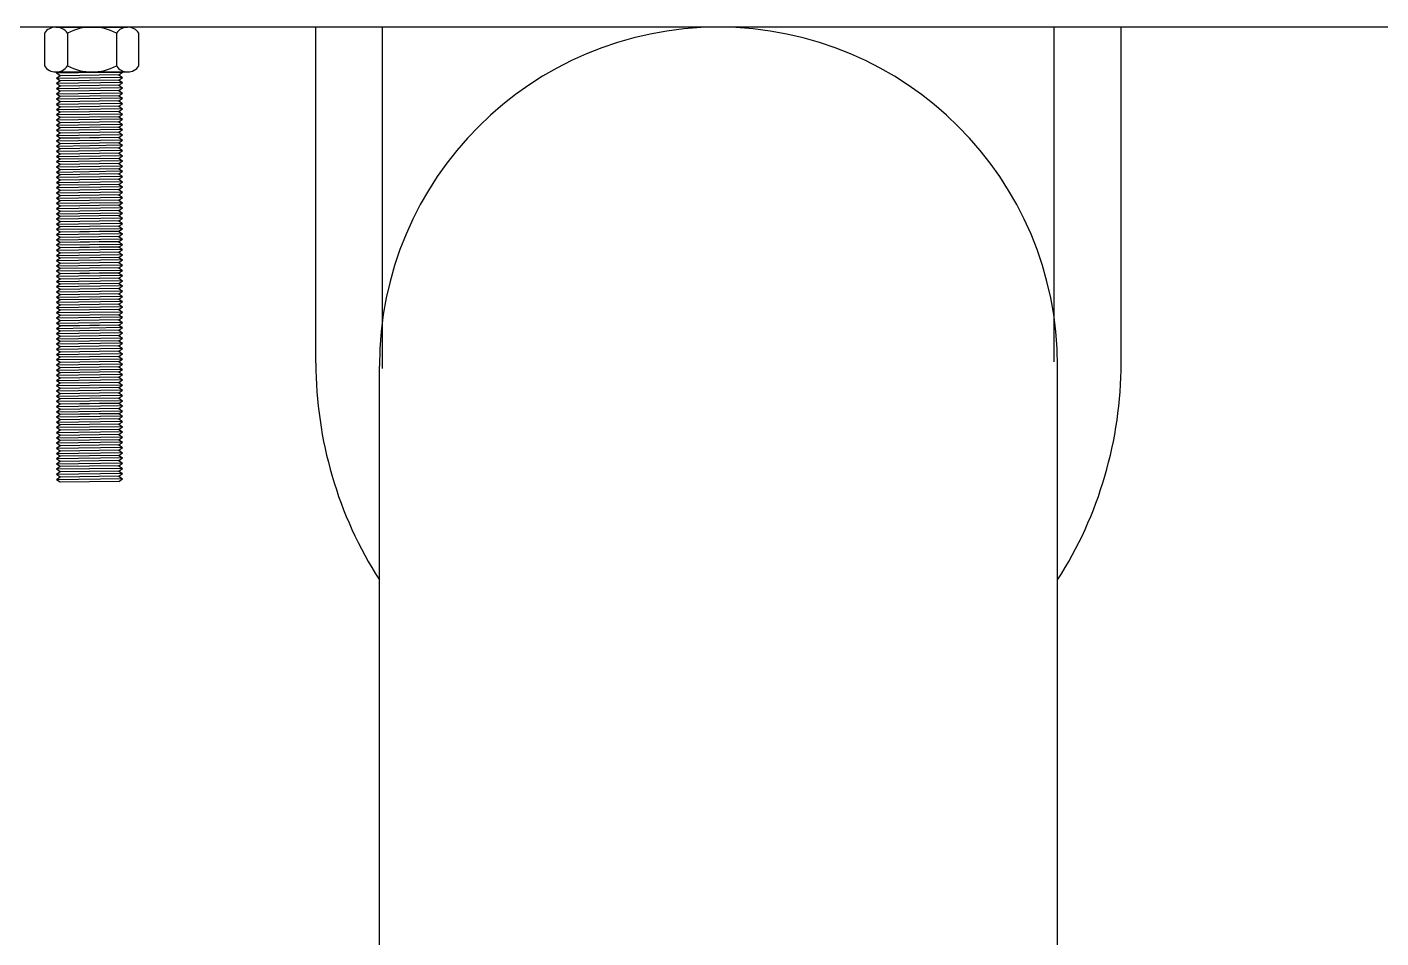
# Model space of a CAD drawing. Header units: millimetres. Extents: x -17263 to -7565, y 1486 to 4446.
# Drawn here: x -11114 to -11012.7, y 3868.4 to 3936.6 of the extents above; entities that cross this region are included whole.
import ezdxf

# ---------------------------------------------------------------- set-up
doc = ezdxf.new("R2010")
doc.units = ezdxf.units.MM
doc.layers.add('Canalización nueva', color=6, linetype='Continuous')

msp = doc.modelspace()

# ---------------------------------------------------------------- linework, layer by layer
for p, q in [((-11087.66, 3592.41), (-11087.66, 3911.2)), ((-11036.87, 3592.41), (-11036.87, 3911.2))]:
    msp.add_line(p, q)
for start, end in [(90, 180), (360, 90)]:
    msp.add_arc((-11062.26, 3911.2), 25.4, start, end)
at = {"layer": 'Canalización nueva'}
for p, q in [((-10985.41, 3936.6), (-11122.6, 3936.6)), ((-11111.88, 3936.6), (-11106.51, 3936.6)), ((-11092.41, 3911.44), (-11092.41, 3936.6)), ((-11087.42, 3911.02), (-11087.42, 3936.6)), ((-11037.11, 3911.53), (-11037.11, 3936.6)), ((-11032.11, 3911.44), (-11032.11, 3936.6)), ((-11111.88, 3933.24), (-11106.51, 3933.24))]:
    msp.add_line(p, q, dxfattribs=at)
at = {"layer": 'Canalización nueva', "ltscale": 25}
for p, q in [((-11112.75, 3936.14), (-11112.75, 3933.7)), ((-11111.01, 3936.17), (-11111.01, 3933.73)), ((-11107.35, 3936.17), (-11107.35, 3933.73)), ((-11105.68, 3933.7), (-11105.68, 3936.14)), ((-11111.88, 3933.23), (-11106.89, 3933.23))]:
    msp.add_line(p, q, dxfattribs=at)
at = {"layer": 'Canalización nueva', "linetype": 'Continuous'}
for p, q in [((-11111.74, 3933.23), (-11111.85, 3933.15)), ((-11106.9, 3933.22), (-11111.85, 3933.15)), ((-11111.56, 3932.96), (-11111.85, 3933.15)), ((-11107.17, 3933.02), (-11106.9, 3933.22)), ((-11106.9, 3933.23), (-11106.9, 3933.22)), ((-11111.56, 3932.96), (-11111.85, 3932.76)), ((-11106.9, 3932.83), (-11111.85, 3932.76)), ((-11111.56, 3932.57), (-11111.85, 3932.76)), ((-11111.56, 3932.57), (-11111.85, 3932.37)), ((-11106.9, 3932.44), (-11111.85, 3932.37)), ((-11111.56, 3932.18), (-11111.85, 3932.37)), ((-11111.56, 3932.18), (-11111.85, 3931.98)), ((-11106.9, 3932.05), (-11111.85, 3931.98)), ((-11107.18, 3933.02), (-11111.57, 3932.96)), ((-11107.18, 3932.63), (-11111.57, 3932.57)), ((-11107.18, 3932.24), (-11111.57, 3932.18)), ((-11107.18, 3933.02), (-11111.56, 3932.96)), ((-11107.17, 3933.02), (-11111.56, 3932.96)), ((-11107.18, 3932.63), (-11111.56, 3932.57)), ((-11107.17, 3932.63), (-11111.56, 3932.57)), ((-11107.18, 3932.24), (-11111.56, 3932.18)), ((-11107.17, 3932.24), (-11111.56, 3932.18)), ((-11107.18, 3933.02), (-11106.9, 3932.83)), ((-11107.18, 3932.63), (-11106.9, 3932.44)), ((-11107.18, 3932.24), (-11106.9, 3932.05)), ((-11107.17, 3932.63), (-11106.9, 3932.83)), ((-11107.17, 3932.24), (-11106.9, 3932.44)), ((-11107.17, 3931.85), (-11106.9, 3932.05)), ((-11111.56, 3931.79), (-11111.85, 3931.98)), ((-11111.56, 3931.79), (-11111.85, 3931.59)), ((-11106.9, 3931.66), (-11111.85, 3931.59)), ((-11111.56, 3931.4), (-11111.85, 3931.59)), ((-11111.56, 3931.4), (-11111.85, 3931.2)), ((-11106.9, 3931.27), (-11111.85, 3931.2)), ((-11111.56, 3931.01), (-11111.85, 3931.2)), ((-11111.56, 3931), (-11111.85, 3930.8)), ((-11107.18, 3931.85), (-11111.57, 3931.79)), ((-11107.18, 3931.46), (-11111.57, 3931.4)), ((-11107.18, 3931.07), (-11111.57, 3931)), ((-11107.18, 3931.85), (-11111.56, 3931.79)), ((-11107.17, 3931.85), (-11111.56, 3931.79)), ((-11107.18, 3931.46), (-11111.56, 3931.4)), ((-11107.17, 3931.46), (-11111.56, 3931.4)), ((-11107.18, 3931.07), (-11111.56, 3931)), ((-11107.17, 3931.07), (-11111.56, 3931.01)), ((-11107.18, 3931.85), (-11106.9, 3931.66)), ((-11107.18, 3931.46), (-11106.9, 3931.27)), ((-11107.18, 3931.07), (-11106.9, 3930.88)), ((-11107.17, 3931.46), (-11106.9, 3931.66)), ((-11107.17, 3931.07), (-11106.9, 3931.27)), ((-11106.9, 3930.88), (-11111.85, 3930.8)), ((-11111.56, 3930.61), (-11111.85, 3930.8)), ((-11111.56, 3930.61), (-11111.85, 3930.41)), ((-11106.9, 3930.48), (-11111.85, 3930.41)), ((-11111.56, 3930.22), (-11111.85, 3930.41)), ((-11111.56, 3930.22), (-11111.85, 3930.02)), ((-11106.9, 3930.09), (-11111.85, 3930.02)), ((-11111.56, 3929.83), (-11111.85, 3930.02)), ((-11111.57, 3930.61), (-11111.84, 3930.79)), ((-11107.18, 3930.67), (-11111.57, 3930.61)), ((-11107.18, 3930.28), (-11111.57, 3930.22)), ((-11107.18, 3930.67), (-11111.56, 3930.61)), ((-11107.18, 3930.28), (-11111.56, 3930.22)), ((-11107.17, 3930.28), (-11111.56, 3930.22)), ((-11107.18, 3930.67), (-11106.9, 3930.88)), ((-11107.18, 3930.67), (-11106.9, 3930.48)), ((-11107.18, 3930.28), (-11106.9, 3930.09)), ((-11107.17, 3930.68), (-11106.9, 3930.88)), ((-11107.17, 3930.28), (-11106.9, 3930.48)), ((-11107.17, 3929.89), (-11106.9, 3930.09)), ((-11111.56, 3929.83), (-11111.85, 3929.63)), ((-11106.9, 3929.7), (-11111.85, 3929.63)), ((-11111.56, 3929.44), (-11111.85, 3929.63)), ((-11111.56, 3929.44), (-11111.85, 3929.24)), ((-11106.9, 3929.31), (-11111.85, 3929.24)), ((-11111.56, 3929.05), (-11111.85, 3929.24)), ((-11111.56, 3929.05), (-11111.85, 3928.85)), ((-11107.18, 3929.89), (-11111.57, 3929.83)), ((-11107.18, 3929.5), (-11111.57, 3929.44)), ((-11107.18, 3929.11), (-11111.57, 3929.05)), ((-11107.18, 3929.89), (-11111.56, 3929.83)), ((-11107.17, 3929.89), (-11111.56, 3929.83)), ((-11107.18, 3929.5), (-11111.56, 3929.44)), ((-11107.17, 3929.5), (-11111.56, 3929.44)), ((-11107.18, 3929.11), (-11111.56, 3929.05)), ((-11107.17, 3929.11), (-11111.56, 3929.05)), ((-11107.18, 3929.89), (-11106.9, 3929.7)), ((-11107.18, 3929.5), (-11106.9, 3929.31)), ((-11107.18, 3929.11), (-11106.9, 3928.92)), ((-11107.17, 3929.5), (-11106.9, 3929.7)), ((-11107.17, 3929.11), (-11106.9, 3929.31)), ((-11106.9, 3928.92), (-11111.85, 3928.85)), ((-11111.56, 3928.66), (-11111.85, 3928.85)), ((-11111.56, 3928.66), (-11111.85, 3928.46)), ((-11106.9, 3928.53), (-11111.85, 3928.46)), ((-11111.56, 3928.27), (-11111.85, 3928.46)), ((-11111.56, 3928.26), (-11111.85, 3928.06)), ((-11106.9, 3928.14), (-11111.85, 3928.06)), ((-11111.56, 3927.87), (-11111.85, 3928.06)), ((-11107.18, 3928.72), (-11111.57, 3928.66)), ((-11107.18, 3928.33), (-11111.57, 3928.26)), ((-11107.18, 3928.72), (-11111.56, 3928.66)), ((-11107.17, 3928.72), (-11111.56, 3928.66)), ((-11107.18, 3928.33), (-11111.56, 3928.26)), ((-11107.17, 3928.33), (-11111.56, 3928.27)), ((-11107.18, 3928.72), (-11106.9, 3928.53)), ((-11107.18, 3928.33), (-11106.9, 3928.14)), ((-11107.17, 3928.72), (-11106.9, 3928.92)), ((-11107.17, 3928.33), (-11106.9, 3928.53)), ((-11107.17, 3927.94), (-11106.9, 3928.14)), ((-11111.56, 3927.87), (-11111.85, 3927.67)), ((-11106.9, 3927.75), (-11111.85, 3927.67)), ((-11111.56, 3927.48), (-11111.85, 3927.67)), ((-11111.56, 3927.48), (-11111.85, 3927.28)), ((-11106.9, 3927.36), (-11111.85, 3927.28)), ((-11111.56, 3927.09), (-11111.85, 3927.28)), ((-11111.56, 3927.09), (-11111.85, 3926.89)), ((-11106.9, 3926.97), (-11111.85, 3926.89)), ((-11107.18, 3927.94), (-11111.57, 3927.87)), ((-11107.18, 3927.55), (-11111.57, 3927.48)), ((-11107.18, 3927.16), (-11111.57, 3927.09)), ((-11107.18, 3927.94), (-11111.56, 3927.87)), ((-11107.17, 3927.94), (-11111.56, 3927.87)), ((-11107.18, 3927.55), (-11111.56, 3927.48)), ((-11107.17, 3927.55), (-11111.56, 3927.48)), ((-11107.18, 3927.16), (-11111.56, 3927.09)), ((-11107.17, 3927.16), (-11111.56, 3927.09)), ((-11107.18, 3927.94), (-11106.9, 3927.75)), ((-11107.18, 3927.55), (-11106.9, 3927.36)), ((-11107.18, 3927.16), (-11106.9, 3926.97)), ((-11107.17, 3927.55), (-11106.9, 3927.75)), ((-11107.17, 3927.16), (-11106.9, 3927.36)), ((-11107.17, 3926.77), (-11106.9, 3926.97)), ((-11111.56, 3926.7), (-11111.85, 3926.89)), ((-11111.56, 3926.7), (-11111.85, 3926.5)), ((-11106.9, 3926.58), (-11111.85, 3926.5)), ((-11111.56, 3926.31), (-11111.85, 3926.5)), ((-11111.56, 3926.31), (-11111.85, 3926.11)), ((-11106.9, 3926.19), (-11111.85, 3926.11)), ((-11111.56, 3925.92), (-11111.85, 3926.11)), ((-11107.18, 3926.77), (-11111.57, 3926.7)), ((-11107.18, 3926.38), (-11111.57, 3926.31)), ((-11107.18, 3925.99), (-11111.57, 3925.92)), ((-11107.18, 3926.77), (-11111.56, 3926.7)), ((-11107.17, 3926.77), (-11111.56, 3926.7)), ((-11107.18, 3926.38), (-11111.56, 3926.31)), ((-11107.17, 3926.38), (-11111.56, 3926.31)), ((-11107.18, 3925.99), (-11111.56, 3925.92)), ((-11107.17, 3925.99), (-11111.56, 3925.92)), ((-11107.18, 3926.77), (-11106.9, 3926.58)), ((-11107.18, 3926.38), (-11106.9, 3926.19)), ((-11107.18, 3925.99), (-11106.9, 3925.8)), ((-11107.17, 3926.38), (-11106.9, 3926.58)), ((-11107.17, 3925.99), (-11106.9, 3926.19)), ((-11111.56, 3925.92), (-11111.85, 3925.72)), ((-11106.9, 3925.8), (-11111.85, 3925.72)), ((-11111.56, 3925.53), (-11111.85, 3925.72)), ((-11111.56, 3925.53), (-11111.85, 3925.33)), ((-11106.9, 3925.41), (-11111.85, 3925.33)), ((-11111.56, 3925.14), (-11111.85, 3925.33)), ((-11111.56, 3925.14), (-11111.85, 3924.94)), ((-11106.9, 3925.02), (-11111.85, 3924.94)), ((-11111.56, 3924.75), (-11111.85, 3924.94)), ((-11107.18, 3925.6), (-11111.57, 3925.53)), ((-11107.18, 3925.21), (-11111.57, 3925.14)), ((-11107.18, 3925.6), (-11111.56, 3925.53)), ((-11107.17, 3925.6), (-11111.56, 3925.53)), ((-11107.18, 3925.21), (-11111.56, 3925.14)), ((-11107.17, 3925.21), (-11111.56, 3925.14)), ((-11107.18, 3925.6), (-11106.9, 3925.41)), ((-11107.18, 3925.21), (-11106.9, 3925.02)), ((-11107.17, 3925.6), (-11106.9, 3925.8)), ((-11107.17, 3925.21), (-11106.9, 3925.41)), ((-11107.17, 3924.82), (-11106.9, 3925.02)), ((-11111.56, 3924.75), (-11111.85, 3924.55)), ((-11106.9, 3924.63), (-11111.85, 3924.55)), ((-11111.56, 3924.36), (-11111.85, 3924.55)), ((-11111.56, 3924.36), (-11111.85, 3924.16)), ((-11106.9, 3924.24), (-11111.85, 3924.16)), ((-11111.56, 3923.97), (-11111.85, 3924.16)), ((-11111.56, 3923.97), (-11111.85, 3923.77)), ((-11107.18, 3924.82), (-11111.57, 3924.75)), ((-11107.18, 3924.43), (-11111.57, 3924.36)), ((-11107.18, 3924.04), (-11111.57, 3923.97)), ((-11107.18, 3924.82), (-11111.56, 3924.75)), ((-11107.17, 3924.82), (-11111.56, 3924.75)), ((-11107.18, 3924.43), (-11111.56, 3924.36)), ((-11107.17, 3924.43), (-11111.56, 3924.36)), ((-11107.18, 3924.04), (-11111.56, 3923.97)), ((-11107.17, 3924.04), (-11111.56, 3923.97)), ((-11107.18, 3924.82), (-11106.9, 3924.63)), ((-11107.18, 3924.43), (-11106.9, 3924.24)), ((-11107.18, 3924.04), (-11106.9, 3923.85)), ((-11107.17, 3924.43), (-11106.9, 3924.63)), ((-11107.17, 3924.04), (-11106.9, 3924.24)), ((-11106.9, 3923.85), (-11111.85, 3923.77)), ((-11111.56, 3923.58), (-11111.85, 3923.77)), ((-11111.56, 3923.58), (-11111.85, 3923.38)), ((-11106.9, 3923.45), (-11111.85, 3923.38)), ((-11111.56, 3923.19), (-11111.85, 3923.38)), ((-11111.56, 3923.19), (-11111.85, 3922.99)), ((-11106.9, 3923.07), (-11111.85, 3922.99)), ((-11111.56, 3922.8), (-11111.85, 3922.99)), ((-11107.18, 3923.65), (-11111.57, 3923.58)), ((-11107.18, 3923.26), (-11111.57, 3923.19)), ((-11107.18, 3923.65), (-11111.56, 3923.58)), ((-11107.17, 3923.65), (-11111.56, 3923.58)), ((-11107.18, 3923.26), (-11111.56, 3923.19)), ((-11107.17, 3923.26), (-11111.56, 3923.19)), ((-11107.18, 3923.65), (-11106.9, 3923.45)), ((-11107.18, 3923.26), (-11106.9, 3923.07)), ((-11107.17, 3923.65), (-11106.9, 3923.85)), ((-11107.17, 3923.26), (-11106.9, 3923.45)), ((-11107.17, 3922.87), (-11106.9, 3923.07)), ((-11111.56, 3922.8), (-11111.85, 3922.6)), ((-11106.9, 3922.67), (-11111.85, 3922.6)), ((-11111.56, 3922.41), (-11111.85, 3922.6)), ((-11111.56, 3922.41), (-11111.85, 3922.21)), ((-11106.9, 3922.29), (-11111.85, 3922.21)), ((-11111.56, 3922.02), (-11111.85, 3922.21)), ((-11111.56, 3922.02), (-11111.85, 3921.82)), ((-11106.9, 3921.89), (-11111.85, 3921.82)), ((-11107.18, 3922.87), (-11111.57, 3922.8)), ((-11107.18, 3922.48), (-11111.57, 3922.41)), ((-11107.18, 3922.09), (-11111.57, 3922.02)), ((-11107.18, 3922.87), (-11111.56, 3922.8)), ((-11107.17, 3922.87), (-11111.56, 3922.8)), ((-11107.18, 3922.48), (-11111.56, 3922.41)), ((-11107.17, 3922.48), (-11111.56, 3922.41)), ((-11107.18, 3922.09), (-11111.56, 3922.02)), ((-11107.17, 3922.09), (-11111.56, 3922.02)), ((-11107.18, 3922.87), (-11106.9, 3922.67)), ((-11107.18, 3922.48), (-11106.9, 3922.29)), ((-11107.18, 3922.09), (-11106.9, 3921.89)), ((-11107.17, 3922.48), (-11106.9, 3922.67)), ((-11107.17, 3922.09), (-11106.9, 3922.29)), ((-11107.17, 3921.7), (-11106.9, 3921.89)), ((-11111.56, 3921.63), (-11111.85, 3921.82)), ((-11111.56, 3921.63), (-11111.85, 3921.43)), ((-11106.9, 3921.5), (-11111.85, 3921.43)), ((-11111.56, 3921.24), (-11111.85, 3921.43)), ((-11111.56, 3921.24), (-11111.85, 3921.04)), ((-11106.9, 3921.11), (-11111.85, 3921.04)), ((-11111.56, 3920.85), (-11111.85, 3921.04)), ((-11107.18, 3921.7), (-11111.57, 3921.63)), ((-11107.18, 3921.3), (-11111.57, 3921.24)), ((-11107.18, 3920.92), (-11111.57, 3920.85)), ((-11107.18, 3921.7), (-11111.56, 3921.63)), ((-11107.17, 3921.7), (-11111.56, 3921.63)), ((-11107.17, 3921.31), (-11111.56, 3921.24)), ((-11107.18, 3921.3), (-11111.56, 3921.24)), ((-11107.18, 3920.92), (-11111.56, 3920.85)), ((-11107.17, 3920.91), (-11111.56, 3920.85)), ((-11107.18, 3921.7), (-11106.9, 3921.5)), ((-11107.18, 3921.3), (-11106.9, 3921.11)), ((-11107.18, 3920.92), (-11106.9, 3920.72)), ((-11107.17, 3921.31), (-11106.9, 3921.5)), ((-11107.17, 3920.91), (-11106.9, 3921.11)), ((-11111.56, 3920.85), (-11111.85, 3920.65)), ((-11106.9, 3920.72), (-11111.85, 3920.65)), ((-11111.56, 3920.46), (-11111.85, 3920.65)), ((-11111.56, 3920.46), (-11111.85, 3920.26)), ((-11106.9, 3920.33), (-11111.85, 3920.26)), ((-11111.56, 3920.07), (-11111.85, 3920.26)), ((-11111.56, 3920.07), (-11111.85, 3919.87)), ((-11106.9, 3919.94), (-11111.85, 3919.87)), ((-11111.56, 3919.68), (-11111.85, 3919.87)), ((-11107.18, 3920.52), (-11111.57, 3920.46)), ((-11107.18, 3920.14), (-11111.57, 3920.07)), ((-11107.17, 3920.53), (-11111.56, 3920.46)), ((-11107.18, 3920.52), (-11111.56, 3920.46)), ((-11107.18, 3920.14), (-11111.56, 3920.07)), ((-11107.17, 3920.13), (-11111.56, 3920.07)), ((-11107.18, 3920.52), (-11106.9, 3920.33)), ((-11107.18, 3920.14), (-11106.9, 3919.94)), ((-11107.17, 3920.53), (-11106.9, 3920.72)), ((-11107.17, 3920.13), (-11106.9, 3920.33)), ((-11107.17, 3919.74), (-11106.9, 3919.94)), ((-11111.56, 3919.68), (-11111.85, 3919.48)), ((-11106.9, 3919.55), (-11111.85, 3919.48)), ((-11111.56, 3919.29), (-11111.85, 3919.48)), ((-11111.56, 3919.29), (-11111.85, 3919.09)), ((-11106.9, 3919.16), (-11111.85, 3919.09)), ((-11111.56, 3918.9), (-11111.85, 3919.09)), ((-11111.56, 3918.9), (-11111.85, 3918.7)), ((-11107.18, 3919.74), (-11111.57, 3919.68)), ((-11107.18, 3919.35), (-11111.57, 3919.29)), ((-11107.18, 3918.96), (-11111.57, 3918.9)), ((-11107.18, 3919.74), (-11111.56, 3919.68)), ((-11107.17, 3919.74), (-11111.56, 3919.68)), ((-11107.18, 3919.35), (-11111.56, 3919.29)), ((-11107.17, 3919.35), (-11111.56, 3919.29)), ((-11107.18, 3918.96), (-11111.56, 3918.9)), ((-11107.17, 3918.96), (-11111.56, 3918.9)), ((-11107.18, 3919.74), (-11106.9, 3919.55)), ((-11107.18, 3919.35), (-11106.9, 3919.16)), ((-11107.18, 3918.96), (-11106.9, 3918.77)), ((-11107.17, 3919.35), (-11106.9, 3919.55)), ((-11107.17, 3918.96), (-11106.9, 3919.16)), ((-11106.9, 3918.77), (-11111.85, 3918.7)), ((-11111.56, 3918.51), (-11111.85, 3918.7)), ((-11111.56, 3918.51), (-11111.85, 3918.31)), ((-11106.9, 3918.38), (-11111.85, 3918.31)), ((-11111.56, 3918.12), (-11111.85, 3918.31)), ((-11111.56, 3918.12), (-11111.85, 3917.92)), ((-11106.9, 3917.99), (-11111.85, 3917.92)), ((-11111.56, 3917.73), (-11111.85, 3917.92)), ((-11107.18, 3918.58), (-11111.57, 3918.51)), ((-11107.18, 3918.18), (-11111.57, 3918.12)), ((-11107.18, 3918.58), (-11111.56, 3918.51)), ((-11107.17, 3918.57), (-11111.56, 3918.51)), ((-11107.17, 3918.19), (-11111.56, 3918.12)), ((-11107.18, 3918.18), (-11111.56, 3918.12)), ((-11107.18, 3918.58), (-11106.9, 3918.38)), ((-11107.18, 3918.18), (-11106.9, 3917.99)), ((-11107.17, 3918.57), (-11106.9, 3918.77)), ((-11107.17, 3918.19), (-11106.9, 3918.38)), ((-11107.17, 3917.79), (-11106.9, 3917.99)), ((-11111.56, 3917.73), (-11111.85, 3917.53)), ((-11106.9, 3917.6), (-11111.85, 3917.53)), ((-11111.56, 3917.34), (-11111.85, 3917.53)), ((-11111.56, 3917.34), (-11111.85, 3917.14)), ((-11106.9, 3917.21), (-11111.85, 3917.14)), ((-11111.56, 3916.95), (-11111.85, 3917.14)), ((-11111.56, 3916.95), (-11111.85, 3916.75)), ((-11106.9, 3916.82), (-11111.85, 3916.75)), ((-11107.18, 3917.79), (-11111.57, 3917.73)), ((-11107.18, 3917.4), (-11111.57, 3917.34)), ((-11107.18, 3917.01), (-11111.57, 3916.95)), ((-11107.18, 3917.79), (-11111.56, 3917.73)), ((-11107.17, 3917.79), (-11111.56, 3917.73)), ((-11107.18, 3917.4), (-11111.56, 3917.34)), ((-11107.17, 3917.4), (-11111.56, 3917.34)), ((-11107.18, 3917.01), (-11111.56, 3916.95)), ((-11107.17, 3917.01), (-11111.56, 3916.95)), ((-11107.18, 3917.79), (-11106.9, 3917.6)), ((-11107.18, 3917.4), (-11106.9, 3917.21)), ((-11107.18, 3917.01), (-11106.9, 3916.82)), ((-11107.17, 3917.4), (-11106.9, 3917.6)), ((-11107.17, 3917.01), (-11106.9, 3917.21)), ((-11107.17, 3916.62), (-11106.9, 3916.82)), ((-11111.56, 3916.56), (-11111.85, 3916.75)), ((-11111.56, 3916.56), (-11111.85, 3916.36)), ((-11106.9, 3916.43), (-11111.85, 3916.36)), ((-11111.56, 3916.17), (-11111.85, 3916.36)), ((-11111.56, 3916.17), (-11111.85, 3915.97)), ((-11106.9, 3916.04), (-11111.85, 3915.97)), ((-11111.56, 3915.78), (-11111.85, 3915.97)), ((-11107.18, 3916.62), (-11111.57, 3916.56)), ((-11107.18, 3916.23), (-11111.57, 3916.17)), ((-11107.18, 3915.84), (-11111.57, 3915.78)), ((-11107.18, 3916.62), (-11111.56, 3916.56)), ((-11107.17, 3916.62), (-11111.56, 3916.56)), ((-11107.18, 3916.23), (-11111.56, 3916.17)), ((-11107.17, 3916.23), (-11111.56, 3916.17)), ((-11107.18, 3915.84), (-11111.56, 3915.78)), ((-11107.17, 3915.84), (-11111.56, 3915.78)), ((-11107.18, 3916.62), (-11106.9, 3916.43)), ((-11107.18, 3916.23), (-11106.9, 3916.04)), ((-11107.18, 3915.84), (-11106.9, 3915.65)), ((-11107.17, 3916.23), (-11106.9, 3916.43)), ((-11107.17, 3915.84), (-11106.9, 3916.04)), ((-11111.56, 3915.78), (-11111.85, 3915.58)), ((-11106.9, 3915.65), (-11111.85, 3915.58)), ((-11111.56, 3915.39), (-11111.85, 3915.58)), ((-11111.56, 3915.39), (-11111.85, 3915.19)), ((-11106.9, 3915.26), (-11111.85, 3915.19)), ((-11111.56, 3915), (-11111.85, 3915.19)), ((-11111.56, 3915), (-11111.85, 3914.8)), ((-11106.9, 3914.87), (-11111.85, 3914.8)), ((-11111.56, 3914.61), (-11111.85, 3914.8)), ((-11107.18, 3915.45), (-11111.57, 3915.39)), ((-11107.18, 3915.06), (-11111.57, 3915)), ((-11107.18, 3915.45), (-11111.56, 3915.39)), ((-11107.17, 3915.45), (-11111.56, 3915.39)), ((-11107.18, 3915.06), (-11111.56, 3915)), ((-11107.17, 3915.06), (-11111.56, 3915)), ((-11107.18, 3915.45), (-11106.9, 3915.26)), ((-11107.18, 3915.06), (-11106.9, 3914.87)), ((-11107.17, 3915.45), (-11106.9, 3915.65)), ((-11107.17, 3915.06), (-11106.9, 3915.26)), ((-11107.17, 3914.67), (-11106.9, 3914.87)), ((-11111.56, 3914.61), (-11111.85, 3914.41)), ((-11106.9, 3914.48), (-11111.85, 3914.41)), ((-11111.56, 3914.22), (-11111.85, 3914.41)), ((-11111.56, 3914.21), (-11111.85, 3914.01)), ((-11106.9, 3914.09), (-11111.85, 3914.01)), ((-11111.56, 3913.82), (-11111.85, 3914.01)), ((-11111.56, 3913.82), (-11111.85, 3913.62)), ((-11107.18, 3914.67), (-11111.57, 3914.61)), ((-11107.18, 3914.28), (-11111.57, 3914.21)), ((-11107.18, 3913.89), (-11111.57, 3913.82)), ((-11107.18, 3914.67), (-11111.56, 3914.61)), ((-11107.17, 3914.67), (-11111.56, 3914.61)), ((-11107.18, 3914.28), (-11111.56, 3914.21)), ((-11107.17, 3914.28), (-11111.56, 3914.22)), ((-11107.18, 3913.89), (-11111.56, 3913.82)), ((-11107.17, 3913.89), (-11111.56, 3913.82)), ((-11107.18, 3914.67), (-11106.9, 3914.48)), ((-11107.18, 3914.28), (-11106.9, 3914.09)), ((-11107.18, 3913.89), (-11106.9, 3913.7)), ((-11107.17, 3914.28), (-11106.9, 3914.48)), ((-11107.17, 3913.89), (-11106.9, 3914.09)), ((-11106.9, 3913.7), (-11111.85, 3913.62)), ((-11111.56, 3913.43), (-11111.85, 3913.62)), ((-11111.56, 3913.43), (-11111.85, 3913.23)), ((-11106.9, 3913.31), (-11111.85, 3913.23)), ((-11111.56, 3913.04), (-11111.85, 3913.23)), ((-11111.56, 3913.04), (-11111.85, 3912.84)), ((-11106.9, 3912.92), (-11111.85, 3912.84)), ((-11111.56, 3912.65), (-11111.85, 3912.84)), ((-11107.18, 3913.5), (-11111.57, 3913.43)), ((-11107.18, 3913.11), (-11111.57, 3913.04)), ((-11107.18, 3913.5), (-11111.56, 3913.43)), ((-11107.17, 3913.5), (-11111.56, 3913.43)), ((-11107.18, 3913.11), (-11111.56, 3913.04)), ((-11107.17, 3913.11), (-11111.56, 3913.04)), ((-11107.18, 3913.5), (-11106.9, 3913.31)), ((-11107.18, 3913.11), (-11106.9, 3912.92)), ((-11107.17, 3913.5), (-11106.9, 3913.7)), ((-11107.17, 3913.11), (-11106.9, 3913.31)), ((-11107.17, 3912.72), (-11106.9, 3912.92)), ((-11111.56, 3912.65), (-11111.85, 3912.45)), ((-11106.9, 3912.53), (-11111.85, 3912.45)), ((-11111.56, 3912.26), (-11111.85, 3912.45)), ((-11111.56, 3912.26), (-11111.85, 3912.06)), ((-11106.9, 3912.14), (-11111.85, 3912.06)), ((-11111.56, 3911.87), (-11111.85, 3912.06)), ((-11111.56, 3911.87), (-11111.85, 3911.67)), ((-11106.9, 3911.74), (-11111.85, 3911.67)), ((-11107.18, 3912.72), (-11111.57, 3912.65)), ((-11107.18, 3912.33), (-11111.57, 3912.26)), ((-11107.18, 3911.94), (-11111.57, 3911.87)), ((-11107.18, 3912.72), (-11111.56, 3912.65)), ((-11107.17, 3912.72), (-11111.56, 3912.65)), ((-11107.18, 3912.33), (-11111.56, 3912.26)), ((-11107.17, 3912.33), (-11111.56, 3912.26)), ((-11107.18, 3911.94), (-11111.56, 3911.87)), ((-11107.17, 3911.94), (-11111.56, 3911.87)), ((-11107.18, 3912.72), (-11106.9, 3912.53)), ((-11107.18, 3912.33), (-11106.9, 3912.14)), ((-11107.18, 3911.94), (-11106.9, 3911.74)), ((-11107.17, 3912.33), (-11106.9, 3912.53)), ((-11107.17, 3911.94), (-11106.9, 3912.14)), ((-11107.17, 3911.55), (-11106.9, 3911.74)), ((-11111.56, 3911.48), (-11111.85, 3911.67)), ((-11111.56, 3911.48), (-11111.85, 3911.28)), ((-11106.9, 3911.36), (-11111.85, 3911.28)), ((-11111.56, 3911.09), (-11111.85, 3911.28)), ((-11111.56, 3911.09), (-11111.85, 3910.89)), ((-11106.9, 3910.96), (-11111.85, 3910.89)), ((-11111.56, 3910.7), (-11111.85, 3910.89)), ((-11107.18, 3911.55), (-11111.57, 3911.48)), ((-11107.18, 3911.16), (-11111.57, 3911.09)), ((-11107.18, 3910.77), (-11111.57, 3910.7)), ((-11107.18, 3911.55), (-11111.56, 3911.48)), ((-11107.17, 3911.55), (-11111.56, 3911.48)), ((-11107.18, 3911.16), (-11111.56, 3911.09)), ((-11107.17, 3911.16), (-11111.56, 3911.09)), ((-11107.18, 3910.77), (-11111.56, 3910.7)), ((-11107.17, 3910.77), (-11111.56, 3910.7)), ((-11107.18, 3911.55), (-11106.9, 3911.36)), ((-11107.18, 3911.16), (-11106.9, 3910.96)), ((-11107.18, 3910.77), (-11106.9, 3910.58)), ((-11107.17, 3911.16), (-11106.9, 3911.36)), ((-11107.17, 3910.77), (-11106.9, 3910.96)), ((-11111.56, 3910.7), (-11111.85, 3910.5)), ((-11106.9, 3910.58), (-11111.85, 3910.5)), ((-11111.56, 3910.31), (-11111.85, 3910.5)), ((-11111.56, 3910.31), (-11111.85, 3910.11)), ((-11106.9, 3910.18), (-11111.85, 3910.11)), ((-11111.56, 3909.92), (-11111.85, 3910.11)), ((-11111.56, 3909.92), (-11111.85, 3909.72)), ((-11106.9, 3909.79), (-11111.85, 3909.72)), ((-11111.56, 3909.53), (-11111.85, 3909.72)), ((-11107.18, 3910.38), (-11111.57, 3910.31)), ((-11107.18, 3909.99), (-11111.57, 3909.92)), ((-11107.18, 3910.38), (-11111.56, 3910.31)), ((-11107.17, 3910.38), (-11111.56, 3910.31)), ((-11107.18, 3909.99), (-11111.56, 3909.92)), ((-11107.17, 3909.99), (-11111.56, 3909.92)), ((-11107.18, 3910.38), (-11106.9, 3910.18)), ((-11107.18, 3909.99), (-11106.9, 3909.79)), ((-11107.17, 3910.38), (-11106.9, 3910.58)), ((-11107.17, 3909.99), (-11106.9, 3910.18)), ((-11107.17, 3909.6), (-11106.9, 3909.79)), ((-11111.56, 3909.53), (-11111.85, 3909.33)), ((-11106.9, 3909.4), (-11111.85, 3909.33)), ((-11111.56, 3909.14), (-11111.85, 3909.33)), ((-11111.56, 3909.14), (-11111.85, 3908.94)), ((-11106.9, 3909.01), (-11111.85, 3908.94)), ((-11111.56, 3908.75), (-11111.85, 3908.94)), ((-11111.56, 3908.75), (-11111.85, 3908.55)), ((-11107.18, 3909.6), (-11111.57, 3909.53)), ((-11107.18, 3909.21), (-11111.57, 3909.14)), ((-11107.18, 3908.82), (-11111.57, 3908.75)), ((-11107.18, 3909.6), (-11111.56, 3909.53)), ((-11107.17, 3909.6), (-11111.56, 3909.53)), ((-11107.18, 3909.21), (-11111.56, 3909.14)), ((-11107.17, 3909.2), (-11111.56, 3909.14)), ((-11107.18, 3908.82), (-11111.56, 3908.75)), ((-11107.17, 3908.82), (-11111.56, 3908.75)), ((-11107.18, 3909.6), (-11106.9, 3909.4)), ((-11107.18, 3909.21), (-11106.9, 3909.01)), ((-11107.18, 3908.82), (-11106.9, 3908.62)), ((-11107.17, 3909.2), (-11106.9, 3909.4)), ((-11107.17, 3908.82), (-11106.9, 3909.01)), ((-11106.9, 3908.62), (-11111.85, 3908.55)), ((-11111.56, 3908.36), (-11111.85, 3908.55)), ((-11111.56, 3908.36), (-11111.85, 3908.16)), ((-11106.9, 3908.23), (-11111.85, 3908.16)), ((-11111.56, 3907.97), (-11111.85, 3908.16)), ((-11111.56, 3907.97), (-11111.85, 3907.77)), ((-11106.9, 3907.84), (-11111.85, 3907.77)), ((-11111.56, 3907.58), (-11111.85, 3907.77)), ((-11107.18, 3908.43), (-11111.57, 3908.36)), ((-11107.18, 3908.04), (-11111.57, 3907.97)), ((-11107.18, 3908.43), (-11111.56, 3908.36)), ((-11107.17, 3908.42), (-11111.56, 3908.36)), ((-11107.18, 3908.04), (-11111.56, 3907.97)), ((-11107.17, 3908.04), (-11111.56, 3907.97)), ((-11107.18, 3908.43), (-11106.9, 3908.23)), ((-11107.18, 3908.04), (-11106.9, 3907.84)), ((-11107.17, 3908.42), (-11106.9, 3908.62)), ((-11107.17, 3908.04), (-11106.9, 3908.23)), ((-11107.17, 3907.64), (-11106.9, 3907.84)), ((-11111.56, 3907.58), (-11111.85, 3907.38)), ((-11106.9, 3907.45), (-11111.85, 3907.38)), ((-11111.56, 3907.19), (-11111.85, 3907.38)), ((-11111.56, 3907.19), (-11111.85, 3906.99)), ((-11106.9, 3907.06), (-11111.85, 3906.99)), ((-11111.56, 3906.8), (-11111.85, 3906.99)), ((-11111.56, 3906.8), (-11111.85, 3906.6)), ((-11106.9, 3906.67), (-11111.85, 3906.6)), ((-11107.18, 3907.65), (-11111.57, 3907.58)), ((-11107.18, 3907.25), (-11111.57, 3907.19)), ((-11107.18, 3906.86), (-11111.57, 3906.8)), ((-11107.18, 3907.65), (-11111.56, 3907.58)), ((-11107.17, 3907.64), (-11111.56, 3907.58)), ((-11107.17, 3907.26), (-11111.56, 3907.19)), ((-11107.18, 3907.25), (-11111.56, 3907.19)), ((-11107.18, 3906.86), (-11111.56, 3906.8)), ((-11107.17, 3906.86), (-11111.56, 3906.8)), ((-11107.18, 3907.65), (-11106.9, 3907.45)), ((-11107.18, 3907.25), (-11106.9, 3907.06)), ((-11107.18, 3906.86), (-11106.9, 3906.67)), ((-11107.17, 3907.26), (-11106.9, 3907.45)), ((-11107.17, 3906.86), (-11106.9, 3907.06)), ((-11107.17, 3906.47), (-11106.9, 3906.67)), ((-11111.56, 3906.41), (-11111.85, 3906.6)), ((-11111.56, 3906.41), (-11111.85, 3906.21)), ((-11106.9, 3906.28), (-11111.85, 3906.21)), ((-11111.56, 3906.02), (-11111.85, 3906.21)), ((-11111.56, 3906.02), (-11111.85, 3905.82)), ((-11106.9, 3905.89), (-11111.85, 3905.82)), ((-11111.56, 3905.63), (-11111.85, 3905.82)), ((-11107.18, 3906.47), (-11111.57, 3906.41)), ((-11107.18, 3906.08), (-11111.57, 3906.02)), ((-11107.18, 3905.69), (-11111.57, 3905.63)), ((-11107.18, 3906.47), (-11111.56, 3906.41)), ((-11107.17, 3906.47), (-11111.56, 3906.41)), ((-11107.18, 3906.08), (-11111.56, 3906.02)), ((-11107.17, 3906.08), (-11111.56, 3906.02)), ((-11107.18, 3905.69), (-11111.56, 3905.63)), ((-11107.17, 3905.69), (-11111.56, 3905.63)), ((-11107.18, 3906.47), (-11106.9, 3906.28)), ((-11107.18, 3906.08), (-11106.9, 3905.89)), ((-11107.18, 3905.69), (-11106.9, 3905.5)), ((-11107.17, 3906.08), (-11106.9, 3906.28)), ((-11107.17, 3905.69), (-11106.9, 3905.89)), ((-11111.56, 3905.63), (-11111.85, 3905.43)), ((-11106.9, 3905.5), (-11111.85, 3905.43)), ((-11111.56, 3905.24), (-11111.85, 3905.43)), ((-11111.56, 3905.24), (-11111.85, 3905.04)), ((-11106.9, 3905.11), (-11111.85, 3905.04)), ((-11111.56, 3904.85), (-11111.85, 3905.04)), ((-11111.56, 3904.85), (-11111.85, 3904.65)), ((-11106.9, 3904.72), (-11111.85, 3904.65)), ((-11111.56, 3904.46), (-11111.85, 3904.65)), ((-11107.18, 3905.3), (-11111.57, 3905.24)), ((-11107.18, 3904.91), (-11111.57, 3904.85)), ((-11107.18, 3905.3), (-11111.56, 3905.24)), ((-11107.17, 3905.3), (-11111.56, 3905.24)), ((-11107.18, 3904.91), (-11111.56, 3904.85)), ((-11107.17, 3904.91), (-11111.56, 3904.85)), ((-11107.18, 3905.3), (-11106.9, 3905.11)), ((-11107.18, 3904.91), (-11106.9, 3904.72)), ((-11107.17, 3905.3), (-11106.9, 3905.5)), ((-11107.17, 3904.91), (-11106.9, 3905.11)), ((-11107.17, 3904.52), (-11106.9, 3904.72)), ((-11111.56, 3904.46), (-11111.85, 3904.26)), ((-11106.9, 3904.33), (-11111.85, 3904.26)), ((-11111.56, 3904.07), (-11111.85, 3904.26)), ((-11111.56, 3904.07), (-11111.85, 3903.87)), ((-11106.9, 3903.94), (-11111.85, 3903.87)), ((-11111.56, 3903.68), (-11111.85, 3903.87)), ((-11111.56, 3903.68), (-11111.85, 3903.48)), ((-11107.18, 3904.52), (-11111.57, 3904.46)), ((-11107.18, 3904.13), (-11111.57, 3904.07)), ((-11107.18, 3903.74), (-11111.57, 3903.68)), ((-11107.18, 3904.52), (-11111.56, 3904.46)), ((-11107.17, 3904.52), (-11111.56, 3904.46)), ((-11107.18, 3904.13), (-11111.56, 3904.07)), ((-11107.17, 3904.13), (-11111.56, 3904.07)), ((-11107.18, 3903.74), (-11111.56, 3903.68)), ((-11107.17, 3903.74), (-11111.56, 3903.68)), ((-11107.18, 3904.52), (-11106.9, 3904.33)), ((-11107.18, 3904.13), (-11106.9, 3903.94)), ((-11107.18, 3903.74), (-11106.9, 3903.55)), ((-11107.17, 3904.13), (-11106.9, 3904.33)), ((-11107.17, 3903.74), (-11106.9, 3903.94)), ((-11106.9, 3903.55), (-11111.85, 3903.48)), ((-11111.56, 3903.29), (-11111.85, 3903.48)), ((-11111.56, 3903.29), (-11111.85, 3903.09)), ((-11106.9, 3903.16), (-11111.85, 3903.09)), ((-11111.56, 3902.9), (-11111.85, 3903.09)), ((-11111.56, 3902.9), (-11111.85, 3902.7)), ((-11106.9, 3902.77), (-11111.85, 3902.7)), ((-11111.56, 3902.51), (-11111.85, 3902.7)), ((-11107.18, 3903.35), (-11111.57, 3903.29)), ((-11107.18, 3902.96), (-11111.57, 3902.9)), ((-11107.18, 3903.35), (-11111.56, 3903.29)), ((-11107.17, 3903.35), (-11111.56, 3903.29)), ((-11107.18, 3902.96), (-11111.56, 3902.9)), ((-11107.17, 3902.96), (-11111.56, 3902.9)), ((-11107.18, 3903.35), (-11106.9, 3903.16)), ((-11107.18, 3902.96), (-11106.9, 3902.77)), ((-11107.17, 3903.35), (-11106.9, 3903.55)), ((-11107.17, 3902.96), (-11106.9, 3903.16)), ((-11107.17, 3902.57), (-11106.9, 3902.77)), ((-11107.17, 3902.57), (-11111.56, 3902.51))]:
    msp.add_line(p, q, dxfattribs=at)
at = {"layer": 'Canalización nueva', "ltscale": 25}
for centre, radius, start, end in [((-11111.88, 3935.55), 1.05, 34.3451, 145.6549), ((-11109.18, 3932.71), 3.89, 61.8929, 118.1071), ((-11106.51, 3935.61), 0.988, 32.4052, 147.5948), ((-11111.88, 3934.29), 1.05, 214.3451, 325.6549), ((-11109.18, 3937.13), 3.89, 241.8929, 298.1071), ((-11106.51, 3934.23), 0.988, 212.4052, 327.5948)]:
    msp.add_arc(centre, radius, start, end, dxfattribs=at)
at = {"layer": 'Canalización nueva'}
for start, end in [(180, 212.5997), (327.3951, 0)]:
    msp.add_arc((-11062.26, 3911.44), 30.15, start, end, dxfattribs=at)

doc.saveas('drawing.dxf')
